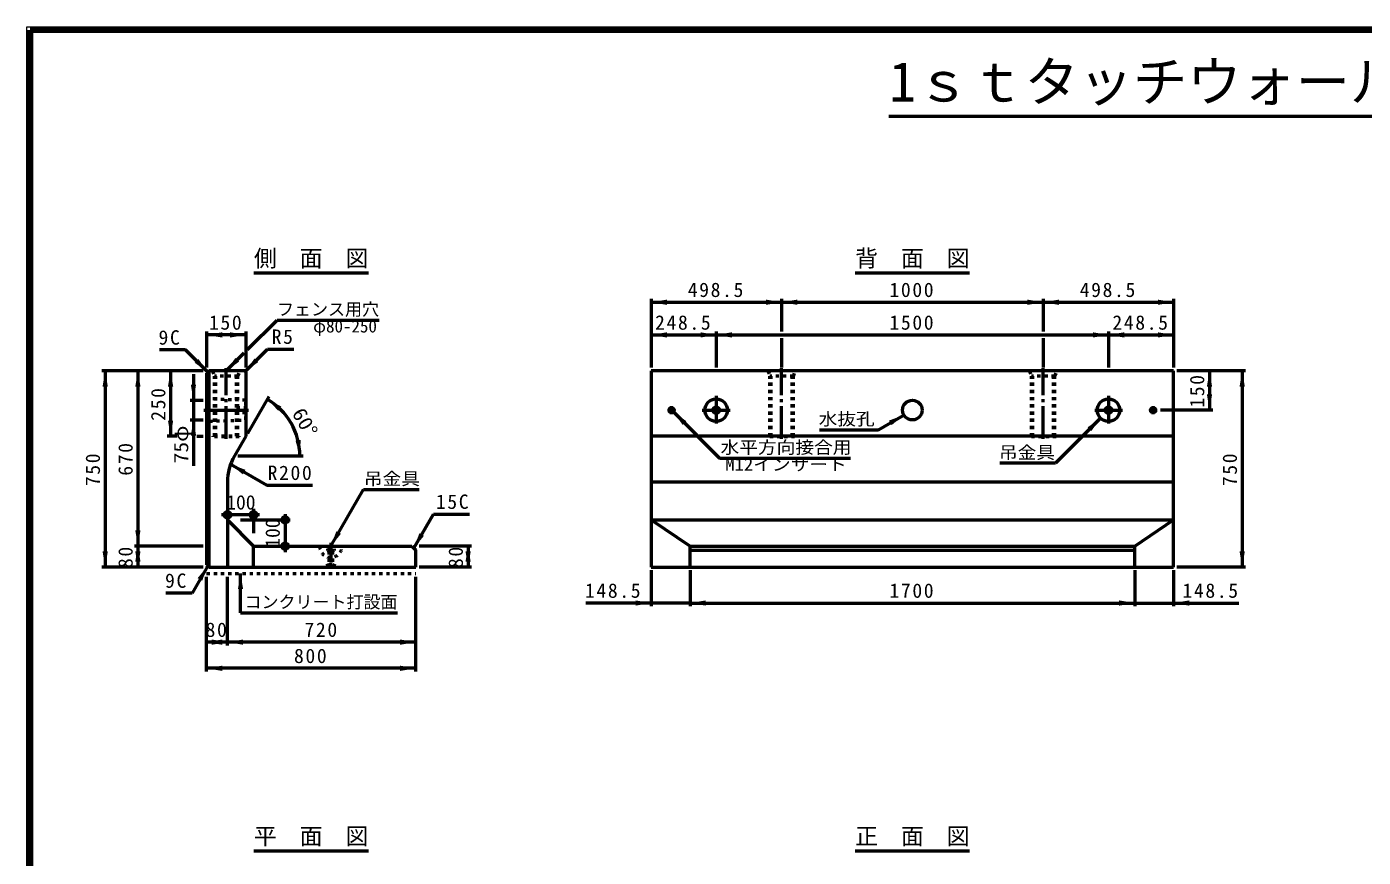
# Model space of a CAD drawing. Units: millimetres, scale not verified. Extents: x 100 to 4105, y 100 to 2870.
# Drawn here: x 100 to 2144, y 1600 to 2870 of the extents above; entities that cross this region are included whole.
import ezdxf
from ezdxf.enums import TextEntityAlignment as Align

# ---------------------------------------------------------------- set-up
doc = ezdxf.new("R2010")
doc.units = ezdxf.units.MM
doc.header["$LTSCALE"] = 5
doc.linetypes.add('USER2', pattern=[13.4, 10, -1.2, 1, -1.2])
doc.linetypes.add('USER3', pattern=[2.2, 1, -1.2])
doc.layers.add('V-nasSTD', color=7, linetype='Continuous', lineweight=50)
doc.styles.add('ＭＳ ゴシック', font='')
doc.styles.get('ＭＳ ゴシック').set_extended_font_data('MS Gothic')

msp = doc.modelspace()

# ---------------------------------------------------------------- hatches: boundary and pattern name
at = {"layer": 'V-nasSTD'}
for points in [[(1078.992, 2448.689), (1078.992, 2444.689), (1054.992, 2448.689), (1078.992, 2452.689)], [(1230.392, 2448.689), (1230.392, 2452.689), (1254.392, 2448.689), (1230.392, 2444.689)], [(1278.392, 2448.689), (1278.392, 2444.689), (1254.392, 2448.689), (1278.392, 2452.689)], [(1630.392, 2448.689), (1630.392, 2452.689), (1654.392, 2448.689), (1630.392, 2444.689)], [(1678.392, 2448.689), (1678.392, 2444.689), (1654.392, 2448.689), (1678.392, 2452.689)], [(1829.792, 2448.689), (1829.792, 2452.689), (1853.792, 2448.689), (1829.792, 2444.689)], [(398.992, 2398.689), (398.992, 2394.689), (374.992, 2398.689), (398.992, 2402.689)], [(410.992, 2398.689), (410.992, 2402.689), (434.992, 2398.689), (410.992, 2394.689)], [(1078.992, 2398.689), (1078.992, 2394.689), (1054.992, 2398.689), (1078.992, 2402.689)], [(1130.392, 2398.689), (1130.392, 2402.689), (1154.392, 2398.689), (1130.392, 2394.689)], [(1178.392, 2398.689), (1178.392, 2394.689), (1154.392, 2398.689), (1178.392, 2402.689)], [(1730.392, 2398.689), (1730.392, 2402.689), (1754.392, 2398.689), (1730.392, 2394.689)], [(1778.392, 2398.689), (1778.392, 2394.689), (1754.392, 2398.689), (1778.392, 2402.689)], [(1829.792, 2398.689), (1829.792, 2402.689), (1853.792, 2398.689), (1829.792, 2394.689)], [(359.822, 2358.86), (362.65, 2361.688), (376.792, 2341.889), (356.993, 2356.031)], [(421.963, 2360.66), (424.791, 2357.831), (404.992, 2343.689), (419.135, 2363.488)], [(451.377, 2360.074), (454.206, 2357.245), (434.407, 2343.103), (448.549, 2362.902)], [(219.992, 2319.689), (215.992, 2319.689), (219.992, 2343.689), (223.992, 2319.689)], [(269.992, 2319.689), (265.992, 2319.689), (269.992, 2343.689), (273.992, 2319.689)], [(319.992, 2319.689), (315.992, 2319.689), (319.992, 2343.689), (323.992, 2319.689)], [(1908.792, 2319.689), (1904.792, 2319.689), (1908.792, 2343.689), (1912.792, 2319.689)], [(1958.792, 2319.689), (1954.792, 2319.689), (1958.792, 2343.689), (1962.792, 2319.689)], [(354.992, 2322.689), (358.992, 2322.689), (354.992, 2298.689), (350.992, 2322.689)], [(486.995, 2286.072), (484.614, 2282.858), (467.71, 2300.358), (489.376, 2289.286)], [(1908.792, 2307.689), (1912.792, 2307.689), (1908.792, 2283.689), (1904.792, 2307.689)], [(1105.85, 2264.032), (1108.678, 2266.86), (1088.879, 2281.002), (1103.022, 2261.203)], [(1420.617, 2264.189), (1418.617, 2267.653), (1441.402, 2276.189), (1422.617, 2260.725)], [(1725.26, 2254.556), (1722.431, 2257.385), (1742.23, 2271.527), (1728.088, 2251.728)], [(319.992, 2267.689), (323.992, 2267.689), (319.992, 2243.689), (315.992, 2267.689)], [(354.992, 2244.689), (350.992, 2244.689), (354.992, 2268.689), (358.992, 2244.689)], [(514.981, 2237.6), (511.007, 2237.145), (517.71, 2213.756), (518.955, 2238.055)], [(432.515, 2188.878), (430.515, 2185.414), (411.73, 2200.878), (434.515, 2192.342)], [(269.992, 2099.689), (273.992, 2099.689), (269.992, 2075.689), (265.992, 2099.689)], [(576.992, 2096.474), (580.457, 2094.474), (564.992, 2075.689), (573.528, 2098.474)], [(703.992, 2093.474), (707.457, 2091.474), (691.992, 2072.689), (700.528, 2095.474)], [(219.992, 2067.689), (223.992, 2067.689), (219.992, 2043.689), (215.992, 2067.689)], [(269.992, 2051.689), (265.992, 2051.689), (269.992, 2075.689), (273.992, 2051.689)], [(269.992, 2067.689), (273.992, 2067.689), (269.992, 2043.689), (265.992, 2067.689)], [(774.992, 2051.689), (770.992, 2051.689), (774.992, 2075.689), (778.992, 2051.689)], [(774.992, 2067.689), (778.992, 2067.689), (774.992, 2043.689), (770.992, 2067.689)], [(1958.792, 2067.689), (1962.792, 2067.689), (1958.792, 2043.689), (1954.792, 2067.689)], [(364.792, 2024.704), (361.328, 2026.704), (376.792, 2045.489), (368.257, 2022.704)], [(426.992, 2009.889), (422.992, 2009.889), (426.992, 2033.889), (430.992, 2009.889)], [(1030.992, 1988.689), (1030.992, 1992.689), (1054.992, 1988.689), (1030.992, 1984.689)], [(1138.392, 1988.689), (1138.392, 1984.689), (1114.392, 1988.689), (1138.392, 1992.689)], [(1770.392, 1988.689), (1770.392, 1992.689), (1794.392, 1988.689), (1770.392, 1984.689)], [(1877.792, 1988.689), (1877.792, 1984.689), (1853.792, 1988.689), (1877.792, 1992.689)], [(398.992, 1928.889), (398.992, 1924.889), (374.992, 1928.889), (398.992, 1932.889)], [(382.992, 1928.889), (382.992, 1932.889), (406.992, 1928.889), (382.992, 1924.889)], [(430.992, 1928.889), (430.992, 1924.889), (406.992, 1928.889), (430.992, 1932.889)], [(670.992, 1928.889), (670.992, 1932.889), (694.992, 1928.889), (670.992, 1924.889)], [(398.992, 1888.889), (398.992, 1884.889), (374.992, 1888.889), (398.992, 1892.889)], [(670.992, 1888.889), (670.992, 1892.889), (694.992, 1888.889), (670.992, 1884.889)]]:
    msp.add_hatch(color=256, dxfattribs=at).paths.add_polyline_path(points)

# ---------------------------------------------------------------- linework, layer by layer
at = {"layer": 'V-nasSTD', "lineweight": 100}
for p, q in [((105, 2865), (105, 105)), ((4100, 2865), (105, 2865))]:
    msp.add_line(p, q, dxfattribs=at)
at = {"layer": 'V-nasSTD'}
for p, q in [((1418.212, 2733.465), (2786.788, 2733.465)), ((447.492, 2493.689), (622.492, 2493.689)), ((1366.892, 2493.689), (1541.892, 2493.689)), ((1054.992, 2453.689), (1054.992, 2348.689)), ((1254.392, 2453.689), (1254.392, 2403.689)), ((1654.392, 2453.689), (1654.392, 2403.689)), ((1853.792, 2453.689), (1853.792, 2348.689)), ((1054.992, 2448.689), (1254.392, 2448.689)), ((1254.392, 2448.689), (1654.392, 2448.689)), ((1654.392, 2448.689), (1853.792, 2448.689)), ((437.821, 2376.518), (482.774, 2421.471)), ((482.774, 2421.471), (638.774, 2421.471)), ((374.992, 2403.689), (374.992, 2348.689)), ((434.992, 2398.689), (374.992, 2398.689)), ((434.992, 2403.689), (434.992, 2348.689)), ((1054.992, 2398.689), (1154.392, 2398.689)), ((1154.392, 2403.689), (1154.392, 2348.689)), ((1154.392, 2398.689), (1754.392, 2398.689)), ((1254.392, 2393.689), (1254.392, 2348.689)), ((1654.392, 2393.689), (1654.392, 2348.689)), ((1754.392, 2403.689), (1754.392, 2348.689)), ((1754.392, 2398.689), (1853.792, 2398.689)), ((342.851, 2375.83), (302.851, 2375.83)), ((376.792, 2341.889), (342.851, 2375.83)), ((434.407, 2343.103), (468.348, 2377.044)), ((468.348, 2377.044), (508.348, 2377.044)), ((432.164, 2370.861), (404.992, 2343.689)), ((369.992, 2343.689), (214.992, 2343.689)), ((219.992, 2343.689), (219.992, 2043.689)), ((269.992, 2343.689), (269.992, 2075.689)), ((319.992, 2343.689), (319.992, 2243.689)), ((354.992, 2338.689), (354.992, 2298.689)), ((378.592, 2343.689), (374.992, 2340.089)), ((374.992, 2340.089), (374.992, 2047.289)), ((432.992, 2343.689), (378.592, 2343.689)), ((378.592, 2343.689), (378.592, 2043.689)), ((434.992, 2341.689), (434.992, 2243.689)), ((1054.992, 2343.689), (1054.992, 2043.689)), ((1853.792, 2343.689), (1054.992, 2343.689)), ((1853.792, 2043.689), (1853.792, 2343.689)), ((1963.792, 2343.689), (1858.792, 2343.689)), ((1908.792, 2343.689), (1908.792, 2283.689)), ((1958.792, 2343.689), (1958.792, 2043.689)), ((349.992, 2298.689), (369.992, 2298.689)), ((354.992, 2298.689), (354.992, 2268.689)), ((470.21, 2304.688), (437.51, 2248.05)), ((1088.879, 2281.002), (1159.59, 2210.291)), ((1402.431, 2253.689), (1441.402, 2276.189)), ((1742.23, 2271.527), (1673.157, 2202.454)), ((1913.792, 2283.689), (1833.792, 2283.689)), ((349.992, 2268.689), (369.992, 2268.689)), ((354.992, 2268.689), (354.992, 2198.689)), ((1312.431, 2253.689), (1402.431, 2253.689)), ((329.992, 2243.689), (314.992, 2243.689)), ((359.992, 2243.689), (369.992, 2243.689)), ((434.992, 2243.689), (417.71, 2213.756)), ((1853.792, 2243.689), (1054.992, 2243.689)), ((422.71, 2213.756), (522.71, 2213.756)), ((1159.59, 2210.291), (1359.59, 2210.291)), ((411.73, 2200.878), (467.156, 2168.878)), ((1673.157, 2202.454), (1588.157, 2202.454)), ((406.992, 2173.756), (406.992, 2043.689)), ((467.156, 2168.878), (537.156, 2168.878)), ((1853.792, 2173.756), (1054.992, 2173.756)), ((1853.792, 2173.756), (1054.992, 2173.756)), ((564.992, 2075.689), (614.992, 2162.292)), ((614.992, 2162.292), (699.992, 2162.292)), ((446.992, 2132.689), (446.992, 2095.689)), ((455.992, 2123.689), (397.992, 2123.689)), ((406.992, 2115.689), (446.992, 2075.689)), ((426.992, 2115.689), (502.992, 2115.689)), ((494.992, 2124.689), (494.992, 2066.689)), ((691.992, 2072.689), (721.992, 2124.651)), ((721.992, 2124.651), (776.992, 2124.651)), ((1054.992, 2115.689), (1853.792, 2115.689)), ((1054.992, 2115.689), (1114.392, 2075.689)), ((1794.392, 2075.689), (1853.792, 2115.689)), ((369.992, 2075.689), (264.992, 2075.689)), ((269.992, 2075.689), (269.992, 2043.689)), ((446.992, 2075.689), (688.992, 2075.689)), ((446.992, 2043.689), (446.992, 2075.689)), ((688.992, 2075.689), (694.992, 2069.689)), ((694.992, 2043.689), (694.992, 2069.689)), ((779.992, 2075.689), (699.992, 2075.689)), ((774.992, 2075.689), (774.992, 2043.689)), ((1114.392, 2075.689), (1794.392, 2075.689)), ((1114.392, 2043.689), (1114.392, 2075.689)), ((1114.392, 2069.689), (1794.392, 2069.689)), ((1794.392, 2043.689), (1794.392, 2075.689)), ((376.792, 2045.489), (352.792, 2003.92)), ((374.992, 2047.289), (378.592, 2043.689)), ((369.992, 2043.689), (214.992, 2043.689)), ((374.992, 1883.889), (374.992, 2028.889)), ((378.592, 2043.689), (694.992, 2043.689)), ((406.992, 1923.889), (406.992, 2028.889)), ((426.992, 1973.889), (426.992, 2033.889)), ((694.992, 1883.889), (694.992, 2028.889)), ((779.992, 2043.689), (699.992, 2043.689)), ((1054.992, 2043.689), (1853.792, 2043.689)), ((1054.992, 2038.689), (1054.992, 1983.689)), ((1114.392, 2038.689), (1114.392, 1983.689)), ((1794.392, 2038.689), (1794.392, 1983.689)), ((1853.792, 2038.689), (1853.792, 1983.689)), ((1963.792, 2043.689), (1858.792, 2043.689)), ((352.792, 2003.92), (312.792, 2003.92)), ((1054.992, 1988.689), (954.992, 1988.689)), ((1114.392, 1988.689), (1054.992, 1988.689)), ((1114.392, 1988.689), (1794.392, 1988.689)), ((1794.392, 1988.689), (1853.792, 1988.689)), ((1853.792, 1988.689), (1953.792, 1988.689)), ((426.992, 1973.889), (666.992, 1973.889)), ((406.992, 1928.889), (374.992, 1928.889)), ((694.992, 1928.889), (406.992, 1928.889)), ((694.992, 1888.889), (374.992, 1888.889)), ((447.492, 1609.889), (622.492, 1609.889)), ((1366.892, 1609.889), (1541.892, 1609.889))]:
    msp.add_line(p, q, dxfattribs=at)
at = {"layer": 'V-nasSTD', "linetype": 'USER3'}
for p, q in [((383.992, 2343.689), (386.992, 2335.689)), ((386.992, 2243.689), (386.992, 2335.689)), ((422.992, 2335.689), (386.992, 2335.689)), ((388.992, 2243.689), (388.992, 2335.689)), ((420.992, 2243.689), (420.992, 2335.689)), ((422.992, 2335.689), (425.992, 2343.689)), ((422.992, 2243.689), (422.992, 2335.689)), ((1233.392, 2343.689), (1236.392, 2335.689)), ((1236.392, 2243.689), (1236.392, 2335.689)), ((1272.392, 2335.689), (1236.392, 2335.689)), ((1238.392, 2243.689), (1238.392, 2335.689)), ((1270.392, 2243.689), (1270.392, 2335.689)), ((1272.392, 2335.689), (1275.392, 2343.689)), ((1272.392, 2243.689), (1272.392, 2335.689)), ((1633.392, 2343.689), (1636.392, 2335.689)), ((1636.392, 2243.689), (1636.392, 2335.689)), ((1672.392, 2335.689), (1636.392, 2335.689)), ((1638.392, 2243.689), (1638.392, 2335.689)), ((1670.392, 2243.689), (1670.392, 2335.689)), ((1672.392, 2335.689), (1675.392, 2343.689)), ((1672.392, 2243.689), (1672.392, 2335.689)), ((378.992, 2300.689), (374.992, 2304.289)), ((434.992, 2298.689), (378.992, 2300.689)), ((378.992, 2266.689), (378.992, 2300.689)), ((434.992, 2268.689), (434.992, 2298.689)), ((420.992, 2279.689), (420.992, 2287.689)), ((420.992, 2287.689), (434.992, 2287.689)), ((434.992, 2279.689), (420.992, 2279.689)), ((378.992, 2266.689), (374.992, 2263.089)), ((378.992, 2266.689), (434.992, 2268.689)), ((424.992, 2243.689), (384.992, 2243.689)), ((384.992, 2242.889), (384.992, 2243.689)), ((424.992, 2242.889), (384.992, 2242.889)), ((424.992, 2242.889), (424.992, 2243.689)), ((1274.392, 2243.689), (1234.392, 2243.689)), ((1234.392, 2242.889), (1234.392, 2243.689)), ((1274.392, 2242.889), (1234.392, 2242.889)), ((1270.392, 2243.689), (1238.392, 2243.689)), ((1274.392, 2242.889), (1274.392, 2243.689)), ((1674.392, 2243.689), (1634.392, 2243.689)), ((1634.392, 2242.889), (1634.392, 2243.689)), ((1674.392, 2242.889), (1634.392, 2242.889)), ((1670.392, 2243.689), (1638.392, 2243.689)), ((1670.392, 2243.689), (1638.392, 2243.689)), ((1674.392, 2242.889), (1674.392, 2243.689)), ((559.992, 2071.689), (569.992, 2071.689)), ((559.992, 2071.689), (559.992, 2068.889)), ((559.992, 2068.889), (562.192, 2067.689)), ((559.992, 2068.889), (569.992, 2068.889)), ((562.192, 2067.689), (562.192, 2047.689)), ((562.192, 2067.689), (567.792, 2067.689)), ((567.792, 2067.689), (569.992, 2068.889)), ((567.792, 2067.689), (567.792, 2047.689)), ((569.992, 2071.689), (569.992, 2068.889)), ((557.992, 2045.689), (562.192, 2047.689)), ((557.992, 2045.689), (557.992, 2044.489)), ((557.992, 2045.689), (571.992, 2045.689)), ((557.992, 2044.489), (571.992, 2044.489)), ((562.192, 2047.689), (567.792, 2047.689)), ((567.792, 2047.689), (571.992, 2045.689)), ((571.992, 2045.689), (571.992, 2044.489)), ((374.992, 2033.889), (694.992, 2033.889))]:
    msp.add_line(p, q, dxfattribs=at)
at = {"layer": 'V-nasSTD', "linetype": 'USER2'}
for p, q in [((404.992, 2239.689), (404.992, 2347.689)), ((1254.392, 2239.689), (1254.392, 2347.689)), ((1654.392, 2239.689), (1654.392, 2347.689)), ((1086.192, 2277.689), (1086.192, 2289.689)), ((1154.392, 2305.489), (1154.392, 2263.089)), ((1754.392, 2305.489), (1754.392, 2263.089)), ((1822.592, 2277.689), (1822.592, 2289.689)), ((370.992, 2283.689), (438.992, 2283.689)), ((416.992, 2283.689), (438.992, 2283.689)), ((1080.192, 2283.689), (1092.192, 2283.689)), ((1133.192, 2283.689), (1175.592, 2283.689)), ((1733.192, 2283.689), (1775.592, 2283.689)), ((1816.592, 2283.689), (1828.592, 2283.689)), ((564.992, 2080.689), (564.992, 2050.689))]:
    msp.add_line(p, q, dxfattribs=at)
at = {"layer": 'V-nasSTD', "lineweight": 13}
msp.add_lwpolyline([(100, 100), (100, 2870), (4105, 2870), (4105, 100)], close=True, dxfattribs=at)
at = {"layer": 'V-nasSTD'}
for centre, radius in [((1154.392, 2283.689), 17.2), ((1454.392, 2283.689), 15), ((1754.392, 2283.689), 17.2), ((1086.192, 2283.689), 3.8), ((1086.192, 2283.689), 2.4), ((1086.192, 2283.689), 2), ((1154.392, 2283.689), 5), ((1754.392, 2283.689), 5), ((1822.592, 2283.689), 3.8), ((1822.592, 2283.689), 2.4), ((1822.592, 2283.689), 2), ((406.992, 2123.689), 5), ((446.992, 2123.689), 5), ((494.992, 2115.689), 5), ((494.992, 2075.689), 5)]:
    msp.add_circle(centre, radius, dxfattribs=at)
for centre, radius, start, end in [((432.992, 2341.689), 2, 0, 90), ((417.71, 2213.756), 100, 0, 60), ((486.992, 2173.756), 80, 150, 180)]:
    msp.add_arc(centre, radius, start, end, dxfattribs=at)
at = {"layer": 'V-nasSTD', "linetype": 'USER3'}
msp.add_arc((564.992, 2075.689), 17.2, 180, 0, dxfattribs=at)

# ---------------------------------------------------------------- texts
at = {"layer": 'V-nasSTD', "style": 'ＭＳ ゴシック'}
for s, height, p in [('1ｓｔタッチウォール(Ｆ型)  Ｈ=750', 60.81, (2102.5, 2816.409)), ('側\u3000面\u3000図', 25.66, (534.992, 2528.689)), ('背\u3000面\u3000図', 25.66, (1454.392, 2528.689)), ('フェンス用穴', 19.06, (560.774, 2447.471)), ('φ80-250', 19.06, (586.774, 2421.471)), ('100', 21.99, (427.492, 2153.689)), ('コンクリート打設面', 19.06, (550.021, 1999.889)), ('平\u3000面\u3000図', 25.66, (534.992, 1644.889)), ('正\u3000面\u3000図', 25.66, (1454.392, 1644.889))]:
    msp.add_text(s, height=height, dxfattribs=at).set_placement(p, align=Align.TOP_CENTER)
at = {"layer": 'V-nasSTD', "style": 'ＭＳ ゴシック', "width": 1.1}
for s, rotation, p in [('60°', 300, (535.044, 2270.529)), ('75φ', 90, (324.992, 2231.189))]:
    msp.add_text(s, height=21.99, rotation=rotation, dxfattribs=at).set_placement(p, align=Align.TOP_CENTER)
for s, p in [('水抜孔', (1353.931, 2279.689)), ('水平方向接合用', (1261.09, 2236.291)), ('吊金具', (1629.657, 2228.454)), ('M12インサート', (1261.09, 2210.291)), ('吊金具', (658.492, 2188.292))]:
    msp.add_text(s, height=19.06, dxfattribs=at).set_placement(p, align=Align.TOP_CENTER)
at = {"layer": 'V-nasSTD', "style": 'ＭＳ ゴシック'}
msp.add_text('100', height=21.99, rotation=90, dxfattribs=at).set_placement((464.992, 2095.689), align=Align.TOP_CENTER)
at = {"layer": 'V-nasSTD', "char_height": 21.99, "attachment_point": 2, "style": 'ＭＳ ゴシック'}
for s, insert in [('\\T1.17;498.5', (1154.692, 2478.689)), ('\\T1.17;1000', (1454.392, 2478.689)), ('\\T1.17;498.5', (1754.092, 2478.689)), ('\\T1.17;150', (404.992, 2428.689)), ('\\T1.17;248.5', (1104.692, 2428.689)), ('\\T1.17;1500', (1454.392, 2428.689)), ('\\T1.17;248.5', (1804.092, 2428.689)), ('\\T1.17;9C', (319.101, 2405.83)), ('\\T1.17;R5', (492.098, 2407.044)), ('\\T1.17;R200', (503.406, 2198.878)), ('\\T1.17;15C', (751.992, 2154.651)), ('\\T1.17;9C', (329.042, 2033.92)), ('\\T1.17;148.5', (997.492, 2018.689)), ('\\T1.17;1700', (1454.392, 2018.689)), ('\\T1.17;148.5', (1911.292, 2018.689)), ('\\T1.17;80', (390.992, 1958.889)), ('\\T1.17;720', (550.992, 1958.889)), ('\\T1.17;800', (534.992, 1918.889))]:
    msp.add_mtext(s, dxfattribs=dict(at, insert=insert))
at = {"layer": 'V-nasSTD', "char_height": 21.99, "attachment_point": 2, "rotation": 90, "style": 'ＭＳ ゴシック'}
for s, insert in [('\\T1.17;150', (1878.792, 2313.689)), ('\\T1.17;250', (289.992, 2293.689)), ('\\T1.17;670', (239.992, 2209.689)), ('\\T1.17;750', (189.992, 2193.689)), ('\\T1.17;750', (1928.792, 2193.689)), ('\\T1.17;80', (239.992, 2059.689)), ('\\T1.17;80', (744.992, 2059.689))]:
    msp.add_mtext(s, dxfattribs=dict(at, insert=insert))

doc.saveas('drawing.dxf')
